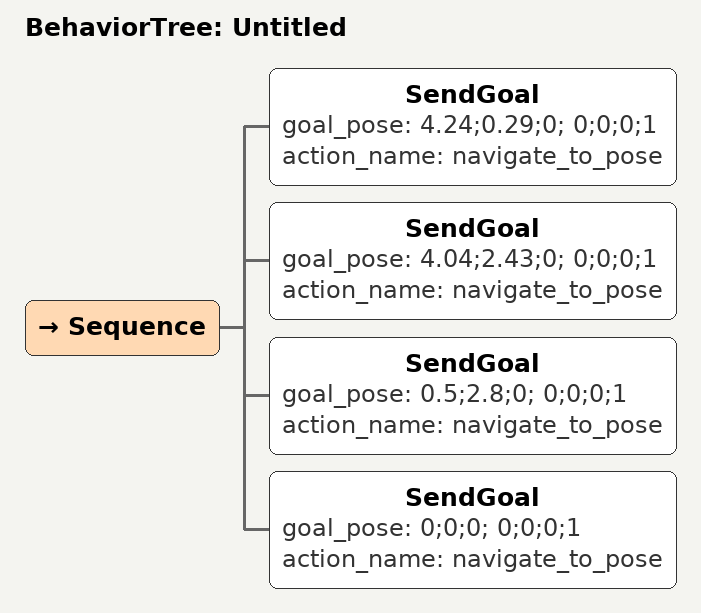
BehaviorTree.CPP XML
<?xml version="1.0" encoding="UTF-8"?>
<root BTCPP_format="4">
  <BehaviorTree ID="Untitled">
    <Sequence>
      <SendGoal goal_pose="4.24;0.29;0; 0;0;0;1"
                action_name="navigate_to_pose"/>
      <SendGoal goal_pose="4.04;2.43;0; 0;0;0;1"
                action_name="navigate_to_pose"/>
      <SendGoal goal_pose="0.5;2.8;0; 0;0;0;1"
                action_name="navigate_to_pose"/>
      <SendGoal goal_pose="0;0;0; 0;0;0;1"
                action_name="navigate_to_pose"/>
    </Sequence>
  </BehaviorTree>

</root>
